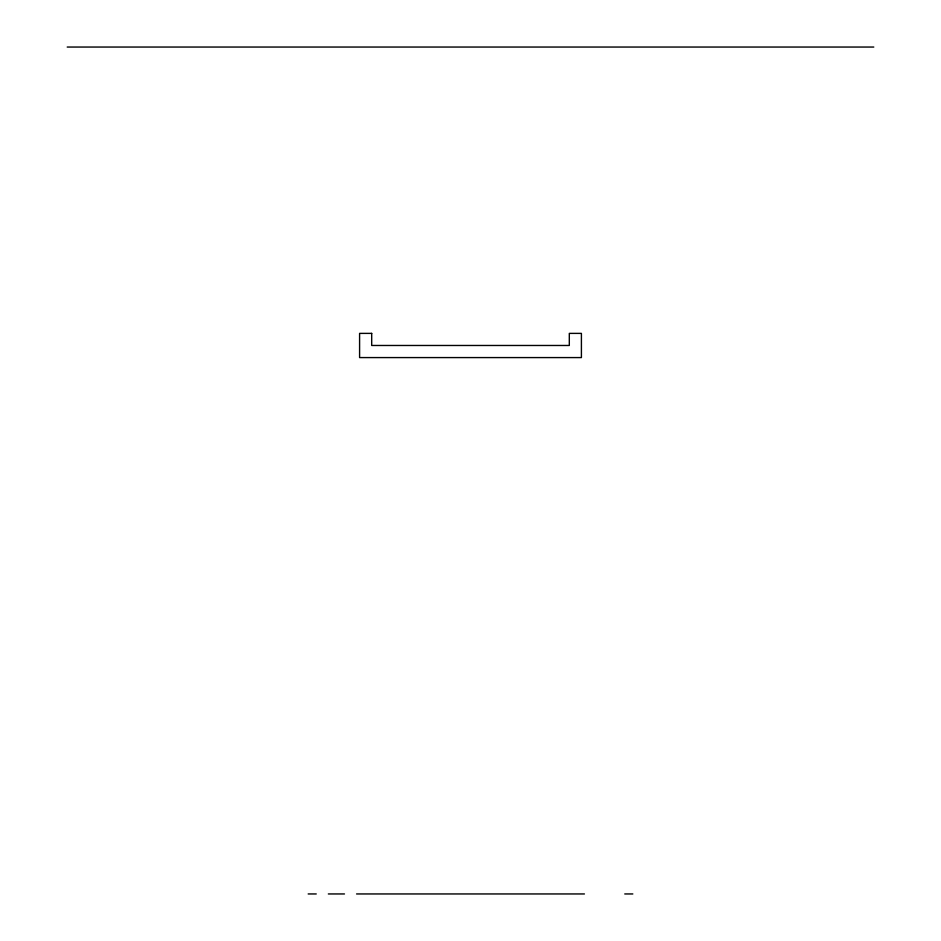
<?xml version="1.0" encoding="UTF-8"?>
<svg xmlns="http://www.w3.org/2000/svg" width="941" height="941" viewBox="0 0 941 941"><rect width="100%" height="100%" fill="white"/><g stroke="black" fill="none" stroke-linecap="round" stroke-linejoin="round"><path stroke-width="1.41" d="M67.211 47.05L873.789 47.05M308.178 893.95L316.247 893.95M328.338 893.95L344.477 893.95M356.568 893.95L584.432 893.95M624.753 893.95L632.822 893.95M371.695 333.385L359.591 333.385L359.591 357.58L581.409 357.58L581.409 333.385L569.305 333.385L569.305 345.476L371.695 345.476L371.695 333.385"/></g></svg>
